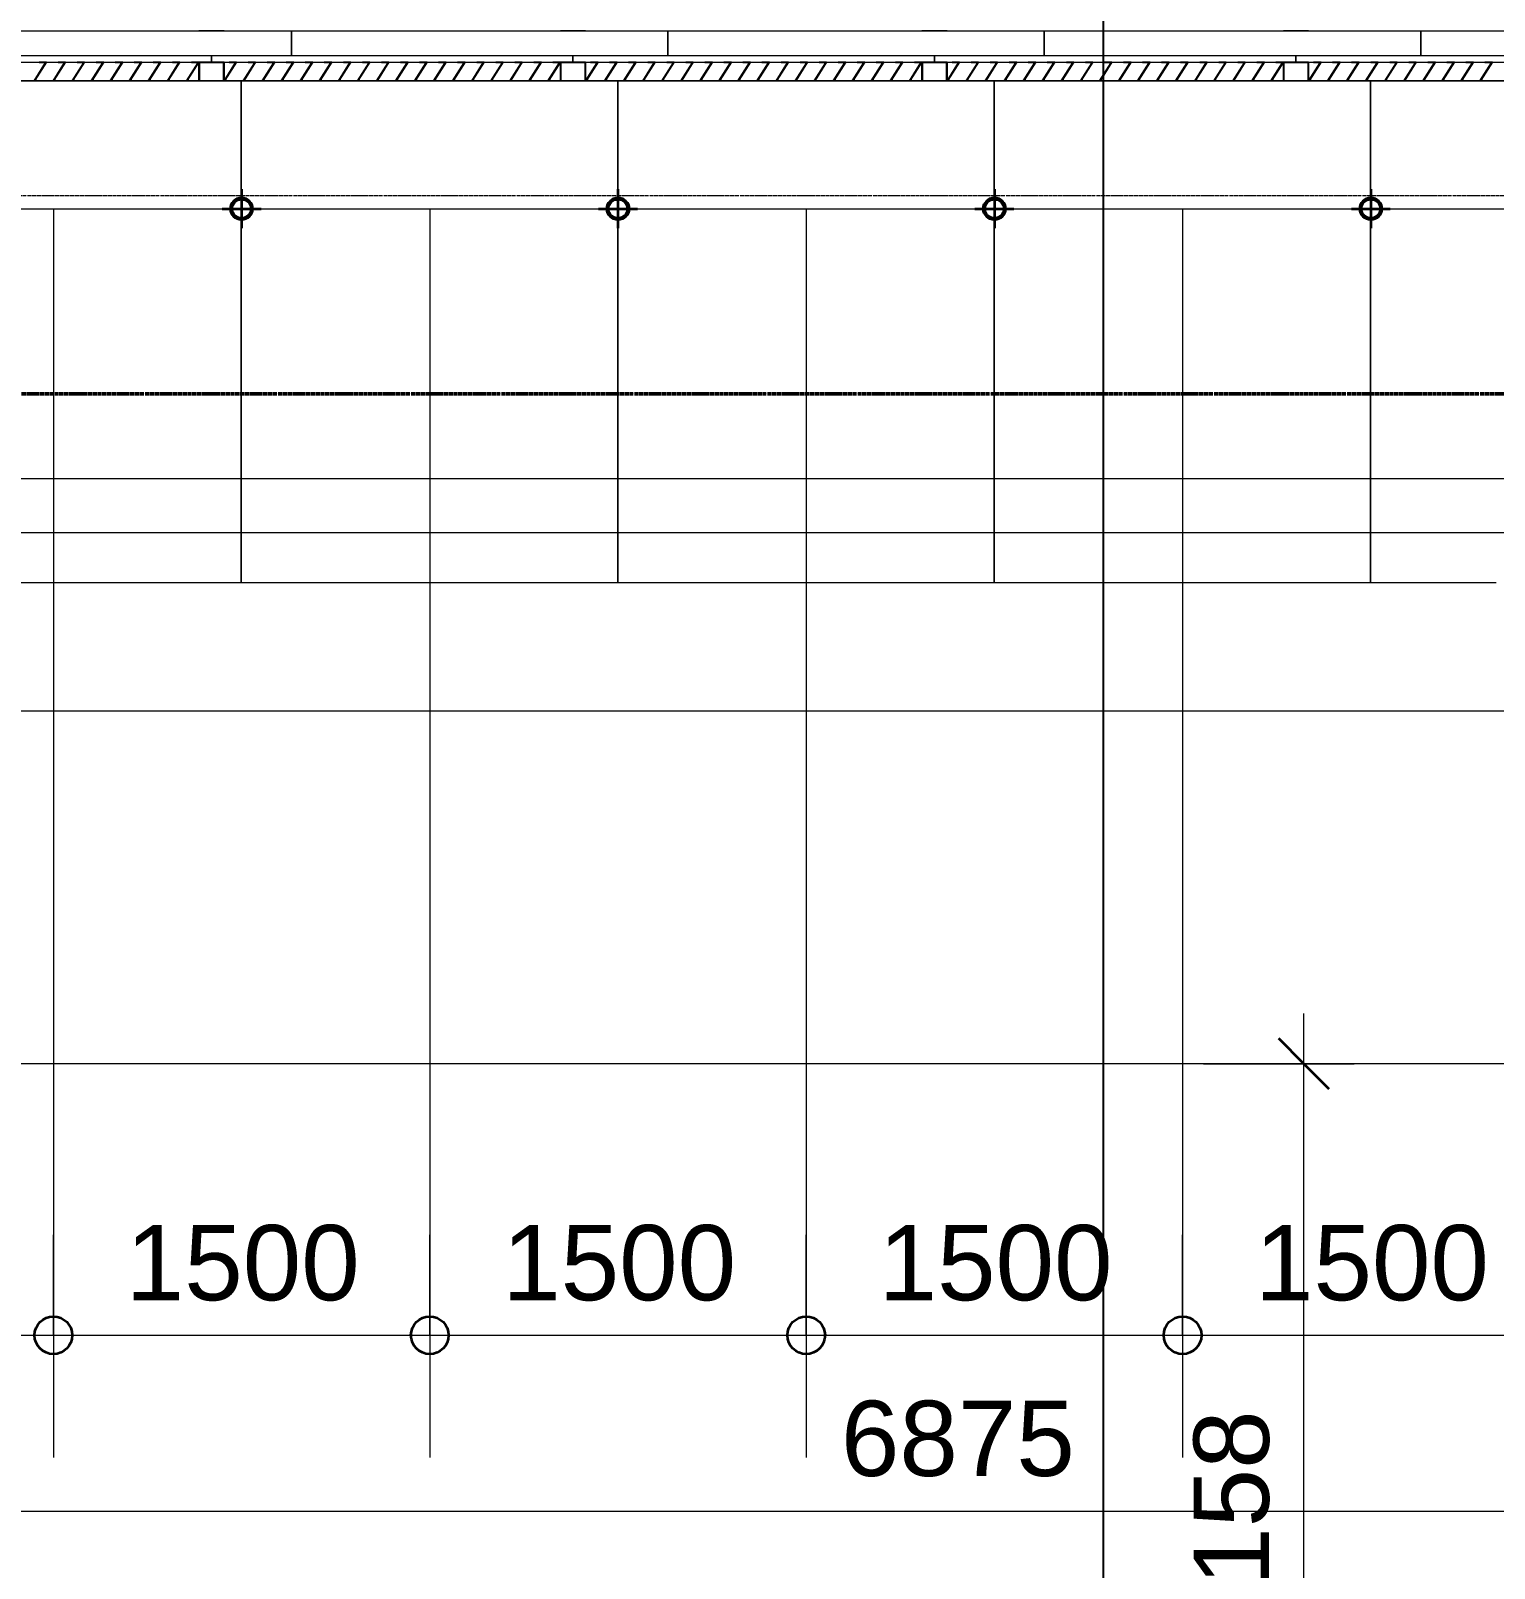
# Model space of a CAD drawing. Header units: millimetres. Extents: x -915437 to -840849, y -5243 to 29956.
# Drawn here: x -892522 to -886689, y 6727 to 12852 of the extents above; entities that cross this region are included whole.
import ezdxf

# ---------------------------------------------------------------- set-up
doc = ezdxf.new("R2010")
doc.units = ezdxf.units.MM
doc.linetypes.add('DPA_Grid _ Level 100', pattern=[10, 5.5, -1.6, 1.3, -1.6])
doc.linetypes.add('DPA_Hidden 50', pattern=[3, 2, -1])
for name, color, linetype, lineweight in [('A-ANNO-DIMS', 1, 'Continuous', 9), ('A-ANNO-DIMS-100', 1, 'Continuous', 9), ('A-DETL', 1, 'Continuous', 70), ('A-DETL-GENF', 2, 'Continuous', 35), ('A-GENM', 1, 'Continuous', 9), ('A-GLAZ-CURT', 2, 'Continuous', 9), ('A-ROOM-IDEN', 3, 'Continuous', 25), ('E-LITE-EQPM', 2, 'Continuous', 35), ('G-ANNO-SECL', 3, 'Continuous', 9), ('S-GRID', 251, 'Continuous', 9)]:
    doc.layers.add(name, color=color, linetype=linetype, lineweight=lineweight)
doc.styles.add('Arial_3', font='arial.ttf', dxfattribs={"height": 300})
doc.dimstyles.new('DPA-DIM-3_0_C-C', dxfattribs={"dimscale": 304.8, "dimtxt": 306.07782, "dimasz": 0.492126, "dimexe": 0.656168, "dimexo": 0.0625, "dimgap": 0.164042, "dimtad": 1, "dimdec": 0, "dimzin": 0, "dimdsep": 46, "dimtxsty": 'Arial_3', "dimblk1": 'DOTBLANK', "dimblk2": 'DOTBLANK', "dimsah": 1, "dimcen": 0.09, "dimdle": 0.656168, "dimadec": 8, "dimazin": 0, "dimtfac": 1, "dimtdec": 4, "dimtix": 1, "dimtmove": 0, "dimatfit": 3, "dimfxl": 1.312336, "dimfxlon": 1, "dimtvp": 1, "dimtolj": 1, "dimtzin": 0, "dimarcsym": 2})
doc.dimstyles.new('DPA-DIM-3_0_C-T', dxfattribs={"dimscale": 304.8, "dimtxt": 306.07782, "dimasz": 0.492126, "dimexe": 0.656168, "dimexo": 0.0625, "dimgap": 0.164042, "dimtad": 0, "dimjust": 2, "dimdec": 0, "dimzin": 0, "dimdsep": 46, "dimtxsty": 'Arial_3', "dimblk1": 'DOTBLANK', "dimblk2": 'OBLIQUE', "dimsah": 1, "dimcen": 0.09, "dimdle": 0.656168, "dimadec": 8, "dimazin": 0, "dimtfac": 1, "dimtdec": 4, "dimtix": 1, "dimtmove": 2, "dimatfit": 3, "dimfxl": 1.312336, "dimfxlon": 1, "dimtvp": 1, "dimtolj": 1, "dimtzin": 0, "dimarcsym": 2})

# ---------------------------------------------------------------- blocks, each defined once
blk = doc.blocks.new('DPA_CP_Entrance Louver Grill Vertical Z - Louver Grill Vertical Z-V6-4211-01 ENLARGED ENTRANCE 1 GROUND LEVEL - REFLECTED CEILING PLAN')
at = {"layer": 'A-GLAZ-CURT'}
for p, q in [((-670.3, 200), (-672.3, 200)), ((-672.3, 200), (-672.3, 127)), ((-672.3, 127), (-672.3, 200)), ((-672.3, 200), (-670.3, 200)), ((-670.3, 125), (-670.3, 200)), ((-670.3, 200), (-670.3, 125)), ((672.3, 200), (670.3, 200)), ((670.3, 200), (670.3, 125)), ((670.3, 125), (670.3, 200)), ((670.3, 200), (672.3, 200)), ((672.3, 127), (672.3, 200)), ((672.3, 200), (672.3, 127)), ((-672.3, 127), (-720.3, 127)), ((-720.3, 127), (-720.3, 125)), ((-720.3, 125), (-720.3, 127)), ((-720.3, 127), (-672.3, 127)), ((-720.3, 125), (-670.3, 125)), ((-670.3, 125), (-720.3, 125)), ((-720.3, 100), (-720.3, 125)), ((-720.3, 125), (-720.3, 100)), ((720.3, 125), (-720.3, 125)), ((720.3, 125), (-720.3, 125)), ((-720.3, 100), (-720.3, 125)), ((-720.3, 125), (-720.3, 100)), ((720.3, 125), (-720.3, 125)), ((720.3, 125), (-720.3, 125)), ((670.3, 125), (720.3, 125)), ((720.3, 125), (670.3, 125)), ((720.3, 127), (672.3, 127)), ((672.3, 127), (720.3, 127)), ((720.3, 125), (720.3, 127)), ((720.3, 127), (720.3, 125)), ((720.3, 100), (720.3, 125)), ((720.3, 125), (720.3, 100)), ((720.3, 100), (720.3, 125)), ((720.3, 125), (720.3, 100)), ((-720.3, 0), (-670.3, 0)), ((-670.3, 0), (-720.3, 0)), ((670.3, 0), (720.3, 0)), ((720.3, 0), (670.3, 0))]:
    blk.add_line(p, q, dxfattribs=at)
blk = doc.blocks.new('DPA_CP_Entrance Louver Grill Vertical Z - Louver Grill Vertical Z-V7-4211-01 ENLARGED ENTRANCE 1 GROUND LEVEL - REFLECTED CEILING PLAN')
at = {"layer": 'A-GLAZ-CURT'}
for p, q in [((-672.3, 127), (-672.3, 200)), ((-672.3, 200), (-670.3, 200)), ((-670.3, 200), (-670.3, 125)), ((672.3, 200), (670.3, 200)), ((670.3, 200), (670.3, 125)), ((670.3, 125), (670.3, 200)), ((670.3, 200), (672.3, 200)), ((672.3, 127), (672.3, 200)), ((672.3, 200), (672.3, 127)), ((-720.3, 125), (-720.3, 127)), ((-720.3, 127), (-672.3, 127)), ((-720.3, 125), (-670.3, 125)), ((-670.3, 125), (-720.3, 125)), ((-720.3, 100), (-720.3, 125)), ((-720.3, 125), (-720.3, 100)), ((720.3, 125), (-720.3, 125)), ((720.3, 125), (-720.3, 125)), ((-720.3, 100), (-720.3, 125)), ((-720.3, 125), (-720.3, 100)), ((720.3, 125), (-720.3, 125)), ((720.3, 125), (-720.3, 125)), ((670.3, 125), (720.3, 125)), ((720.3, 125), (670.3, 125)), ((720.3, 127), (672.3, 127)), ((672.3, 127), (720.3, 127)), ((720.3, 125), (720.3, 127)), ((720.3, 127), (720.3, 125)), ((720.3, 100), (720.3, 125)), ((720.3, 125), (720.3, 100)), ((720.3, 100), (720.3, 125)), ((720.3, 125), (720.3, 100)), ((-720.3, 0), (-670.3, 0)), ((-670.3, 0), (-720.3, 0)), ((670.3, 0), (720.3, 0)), ((720.3, 0), (670.3, 0))]:
    blk.add_line(p, q, dxfattribs=at)
blk = doc.blocks.new('GM_Louver Grill Vertical Z - Z Profile-V16-4211-01 ENLARGED ENTRANCE 1 GROUND LEVEL - REFLECTED CEILING PLAN')
at = {"layer": 'A-GENM'}
for p, q in [((46.4, 73), (0.1, 0)), ((0.1, 0), (46.4, 73)), ((3.7, 2), (50, 75)), ((50, 75), (3.7, 2)), ((50, 75), (40, 75)), ((40, 75), (40, 73)), ((40, 73), (40, 75)), ((40, 75), (50, 75)), ((40, 73), (46.4, 73)), ((46.4, 73), (40, 73)), ((0.1, 0), (30, 0)), ((30, 0), (0.1, 0)), ((30, 2), (3.7, 2)), ((3.7, 2), (30, 2)), ((30, 0), (30, 2)), ((30, 2), (30, 0))]:
    blk.add_line(p, q, dxfattribs=at)
blk = doc.blocks.new('GM_Louver Grill Vertical Z - Z Profile-V17-4211-01 ENLARGED ENTRANCE 1 GROUND LEVEL - REFLECTED CEILING PLAN')
at = {"layer": 'A-GENM'}
for p, q in [((46.4, 73), (0.1, 0)), ((0.1, 0), (46.4, 73)), ((3.7, 2), (50, 75)), ((50, 75), (3.7, 2)), ((50, 75), (40, 75)), ((40, 75), (40, 73)), ((40, 73), (40, 75)), ((40, 75), (50, 75)), ((40, 73), (46.4, 73)), ((46.4, 73), (40, 73)), ((30, 0), (0.1, 0)), ((0.9, 0), (30, 0)), ((30, 2), (3.7, 2)), ((3.7, 2), (30, 2)), ((30, 0), (30, 2)), ((30, 2), (30, 0))]:
    blk.add_line(p, q, dxfattribs=at)
blk = doc.blocks.new('GM_Louver Grill Vertical Z - Z Profile-V18-4211-01 ENLARGED ENTRANCE 1 GROUND LEVEL - REFLECTED CEILING PLAN')
at = {"layer": 'A-GENM'}
for p, q in [((0.1, 0), (46.4, 73)), ((46.2, 72.8), (0.1, 0)), ((3.7, 2), (50, 75)), ((50, 75), (3.7, 2)), ((50, 75), (40, 75)), ((40, 75), (40, 73)), ((40, 73), (40, 75)), ((40, 75), (50, 75)), ((40, 73), (46.2, 73)), ((46.4, 73), (40, 73)), ((0.1, 0), (30, 0)), ((30, 0), (0.1, 0)), ((30, 2), (3.7, 2)), ((3.7, 2), (30, 2)), ((30, 0), (30, 2)), ((30, 2), (30, 0))]:
    blk.add_line(p, q, dxfattribs=at)
blk = doc.blocks.new('GM_Louver Grill Vertical Z - Z Profile-V19-4211-01 ENLARGED ENTRANCE 1 GROUND LEVEL - REFLECTED CEILING PLAN')
at = {"layer": 'A-GENM'}
for p, q in [((46.4, 73), (0.1, 0)), ((0.1, 0), (46.4, 73)), ((50, 75), (3.7, 2)), ((3.7, 2), (49.4, 74)), ((49.4, 75), (40, 75)), ((40, 75), (40, 73)), ((40, 73), (40, 75)), ((40, 75), (50, 75)), ((40, 73), (46.4, 73)), ((46.4, 73), (40, 73)), ((0.1, 0), (30, 0)), ((30, 0), (0.1, 0)), ((30, 2), (3.7, 2)), ((3.7, 2), (30, 2)), ((30, 0), (30, 2)), ((30, 2), (30, 0))]:
    blk.add_line(p, q, dxfattribs=at)
blk = doc.blocks.new('System Panel - Facade_Solid Panel 100mm-18344664-4211-01 ENLARGED ENTRANCE 1 GROUND LEVEL - REFLECTED CEILING PLAN')
at = {"layer": 'A-GLAZ-CURT'}
for p, q in [((-750, -150), (-750, -50)), ((-750, -50), (750, -50)), ((750, -50), (750, -150)), ((750, -150), (-750, -150))]:
    blk.add_line(p, q, dxfattribs=at)
blk = doc.blocks.new('DPA_CP_Entrance Canopy Lower - Depth 4200-17954607-4211-01 ENLARGED ENTRANCE 1 GROUND LEVEL - REFLECTED CEILING PLAN')
at = {"layer": 'A-GLAZ-CURT'}
for p, q in [((-894682.4, 11201.9), (-894682.4, 12652)), ((-894682.4, 12652), (-894682.4, 11203.2)), ((-893182.4, 12652), (-894682.4, 12652)), ((-893182.4, 12652), (-894682.4, 12652)), ((-894682.4, 12652), (-894682.4, 11252)), ((-894682.4, 11252), (-894682.4, 12652)), ((-894682.4, 12652), (-894632.4, 12652)), ((-894632.4, 12652), (-894682.4, 12652)), ((-894682.4, 10907), (-894682.4, 12652)), ((-894682.4, 12652), (-894682.4, 10852)), ((-893182.4, 12652), (-894682.4, 12652)), ((-893182.4, 12652), (-894682.4, 12652)), ((-893232.4, 12652), (-893182.4, 12652)), ((-893182.4, 12652), (-893232.4, 12652)), ((-893182.4, 11203.2), (-893182.4, 12652)), ((-893182.4, 12652), (-893182.4, 11201.9)), ((-893182.4, 12652), (-893182.4, 11252)), ((-893182.4, 11252), (-893182.4, 12652)), ((-893182.4, 10852), (-893182.4, 12652)), ((-893182.4, 12652), (-893182.4, 10907)), ((-894682.4, 11227), (-894682.4, 11252)), ((-894682.4, 11252), (-894682.4, 11232)), ((-894682.4, 11232), (-894682.4, 10987)), ((-894682.4, 10992), (-894682.4, 11227)), ((-893182.4, 11232), (-893182.4, 11252)), ((-893182.4, 11252), (-893182.4, 11227)), ((-893182.4, 10987), (-893182.4, 11232)), ((-893182.4, 11227), (-893182.4, 10992)), ((-894682.4, 11203.2), (-894682.4, 11201.9)), ((-893182.4, 11201.9), (-893182.4, 11203.2)), ((-894682.4, 10902), (-894682.4, 10992)), ((-894682.4, 10987), (-894682.4, 10907)), ((-893182.4, 10992), (-893182.4, 10902)), ((-893182.4, 10907), (-893182.4, 10987)), ((-894682.4, 10907), (-894682.4, 10937)), ((-894682.4, 10937), (-894682.4, 10907)), ((-894682.4, 10932), (-894682.4, 10902)), ((-894682.4, 10652), (-894682.4, 10932)), ((-893182.4, 10907), (-893182.4, 10937)), ((-893182.4, 10937), (-893182.4, 10907)), ((-893182.4, 10932), (-893182.4, 10652)), ((-893182.4, 10902), (-893182.4, 10932)), ((-894682.4, 10852), (-894682.4, 10902)), ((-894682.4, 10902), (-894682.4, 10652)), ((-893182.4, 10852), (-894682.4, 10852)), ((-893182.4, 10852), (-894682.4, 10852)), ((-893182.4, 10652), (-893182.4, 10902)), ((-893182.4, 10902), (-893182.4, 10852)), ((-893182.4, 10652), (-894682.4, 10652)), ((-893182.4, 10652), (-894682.4, 10652))]:
    blk.add_line(p, q, dxfattribs=at)
blk = doc.blocks.new('DPA_CP_Entrance Canopy Lower - Depth 4200-V79-4211-01 ENLARGED ENTRANCE 1 GROUND LEVEL - REFLECTED CEILING PLAN')
at = {"layer": 'A-GLAZ-CURT'}
for p, q in [((-890182.4, 11201.9), (-890182.4, 12652)), ((-890182.4, 12652), (-890182.4, 11203.2)), ((-888682.7, 12652), (-890182.4, 12652)), ((-888682.7, 12652), (-890182.4, 12652)), ((-890182.4, 12652), (-890182.4, 11252)), ((-890182.4, 11252), (-890182.4, 12652)), ((-890182.4, 12652), (-890132.4, 12652)), ((-890132.4, 12652), (-890182.4, 12652)), ((-890182.4, 10907), (-890182.4, 12652)), ((-890182.4, 12652), (-890182.4, 10852)), ((-888682.7, 12652), (-890182.4, 12652)), ((-888682.4, 12652), (-890182.4, 12652)), ((-888732.4, 12652), (-888682.7, 12652)), ((-888682.7, 12652), (-888732.4, 12652)), ((-888682.4, 11203.2), (-888682.4, 12652)), ((-888682.4, 12652), (-888682.4, 11201.9)), ((-888682.4, 12652), (-888682.4, 11252)), ((-888682.4, 11252), (-888682.4, 12652)), ((-888682.4, 10852), (-888682.4, 12652)), ((-888682.4, 12652), (-888682.4, 10907)), ((-890182.4, 11227), (-890182.4, 11252)), ((-890182.4, 11252), (-890182.4, 11232)), ((-890182.4, 11232), (-890182.4, 10987)), ((-890182.4, 10992), (-890182.4, 11227)), ((-888682.4, 11232), (-888682.4, 11252)), ((-888682.4, 11252), (-888682.4, 11227)), ((-888682.4, 10987), (-888682.4, 11232)), ((-888682.4, 11227), (-888682.4, 10992)), ((-890182.4, 11203.2), (-890182.4, 11201.9)), ((-888682.4, 11201.9), (-888682.4, 11203.2)), ((-890182.4, 10902), (-890182.4, 10992)), ((-890182.4, 10987), (-890182.4, 10907)), ((-888682.4, 10992), (-888682.4, 10902)), ((-888682.4, 10907), (-888682.4, 10987)), ((-890182.4, 10907), (-890182.4, 10937)), ((-890182.4, 10937), (-890182.4, 10907)), ((-890182.4, 10932), (-890182.4, 10902)), ((-890182.4, 10652), (-890182.4, 10932)), ((-888682.4, 10907), (-888682.4, 10937)), ((-888682.4, 10937), (-888682.4, 10907)), ((-888682.4, 10932), (-888682.4, 10652)), ((-888682.4, 10902), (-888682.4, 10932)), ((-890182.4, 10852), (-890182.4, 10902)), ((-890182.4, 10902), (-890182.4, 10652)), ((-888682.4, 10852), (-890182.4, 10852)), ((-888682.4, 10852), (-890182.4, 10852)), ((-888682.4, 10652), (-888682.4, 10902)), ((-888682.4, 10902), (-888682.4, 10852)), ((-888682.4, 10652), (-890182.4, 10652)), ((-888682.4, 10652), (-890182.4, 10652))]:
    blk.add_line(p, q, dxfattribs=at)
blk = doc.blocks.new('DPA_CP_Entrance Canopy Lower - Depth 4200-18133695-4211-01 ENLARGED ENTRANCE 1 GROUND LEVEL - REFLECTED CEILING PLAN')
at = {"layer": 'A-GLAZ-CURT'}
for p, q in [((-887182.4, 11201.9), (-887182.4, 12652)), ((-887182.4, 12652), (-887182.4, 11203.2)), ((-886682.4, 12652), (-887182.4, 12652)), ((-886682.4, 12652), (-887182.4, 12652)), ((-887182.4, 12652), (-887182.4, 11252)), ((-887182.4, 11252), (-887182.4, 12652)), ((-887182.4, 12652), (-887132.4, 12652)), ((-887132.4, 12652), (-887182.4, 12652)), ((-887182.4, 10907), (-887182.4, 12652)), ((-887182.4, 12652), (-887182.4, 10852)), ((-886682.4, 12652), (-887182.4, 12652)), ((-886007.4, 12652), (-887182.4, 12652)), ((-886007.4, 10852), (-886007.4, 12652)), ((-887182.4, 11227), (-887182.4, 11252)), ((-887182.4, 11252), (-887182.4, 11232)), ((-887182.4, 11232), (-887182.4, 10987)), ((-887182.4, 10992), (-887182.4, 11227)), ((-887182.4, 11203.2), (-887182.4, 11201.9)), ((-887182.4, 10902), (-887182.4, 10992)), ((-887182.4, 10987), (-887182.4, 10907)), ((-887182.4, 10907), (-887182.4, 10937)), ((-887182.4, 10937), (-887182.4, 10907)), ((-887182.4, 10932), (-887182.4, 10902)), ((-887182.4, 10652), (-887182.4, 10932)), ((-887182.4, 10852), (-887182.4, 10902)), ((-887182.4, 10902), (-887182.4, 10652)), ((-886007.4, 10852), (-887182.4, 10852)), ((-886682.4, 10852), (-887182.4, 10852)), ((-886682.4, 10652), (-887182.4, 10652)), ((-886682.4, 10652), (-887182.4, 10652))]:
    blk.add_line(p, q, dxfattribs=at)
blk = doc.blocks.new('D1 - D1-12676964-4211-01 ENLARGED ENTRANCE 1 GROUND LEVEL - REFLECTED CEILING PLAN')
at = {"layer": 'A-DETL-GENF', "lineweight": 25}
for radius in [45, 40]:
    blk.add_circle((0, 0), radius, dxfattribs=at)
at = {"layer": 'E-LITE-EQPM'}
for p, q in [((0, 77.5), (0, -77.5)), ((-77.5, 0), (77.5, 0))]:
    blk.add_line(p, q, dxfattribs=at)
blk.add_circle((0, 0), 38, dxfattribs=at)
blk = doc.blocks.new('DIMBLOCK82-4211-01 ENLARGED ENTRANCE 1 GROUND LEVEL - REFLECTED CEILING PLAN')
at = {"layer": 'A-ANNO-DIMS-100'}
for p, q in [((-887448.1, 3579), (-887448.1, 8937)), ((-887848.1, 8737), (-887248.1, 8737)), ((-887448.1, 8737), (-887848.1, 8737)), ((-887848.1, 3579), (-887248.1, 3579)), ((-887448.1, 3579), (-887848.1, 3579))]:
    blk.add_line(p, q, dxfattribs=at)
at = {"layer": 'A-ANNO-DIMS-100', "lineweight": 35}
for q in [(-887548.1, 8837), (-887348.1, 8637)]:
    blk.add_line((-887448.1, 8737), q, dxfattribs=at)
at = {"layer": 'A-ANNO-DIMS-100', "color": 0, "insert": (-887887.6, 6423.8), "char_height": 300, "width": 1107.531, "attachment_point": 1, "rotation": 90, "line_spacing_factor": 0.941778, "style": 'Arial_3'}
blk.add_mtext('5158', dxfattribs=at)
blk = doc.blocks.new('_DotBlank')
at = {"color": 0, "linetype": 'ByBlock', "lineweight": -2}
blk.add_line((-0.5, 0), (-1, 0), dxfattribs=at)
blk.add_circle((0, 0), 0.5, dxfattribs=at)
blk = doc.blocks.new('_Oblique')
at = {"color": 0, "linetype": 'ByBlock', "lineweight": -2}
blk.add_line((-0.5, -0.5), (0.5, 0.5), dxfattribs=at)
blk = doc.blocks.new('DIMBLOCK84-4211-01 ENLARGED ENTRANCE 1 GROUND LEVEL - REFLECTED CEILING PLAN')
at = {"layer": 'A-ANNO-DIMS-100'}
for p, q in [((-892882.4, 7355), (-892882.4, 6755)), ((-892882.4, 6955), (-892882.4, 7355)), ((-886007.4, 7355), (-886007.4, 6755)), ((-886007.4, 6955), (-886007.4, 7355)), ((-892882.4, 6955), (-885807.4, 6955))]:
    blk.add_line(p, q, dxfattribs=at)
at = {"layer": 'A-ANNO-DIMS-100', "lineweight": 35}
for q in [(-885907.4, 7055), (-886107.4, 6855)]:
    blk.add_line((-886007.4, 6955), q, dxfattribs=at)
at = {"layer": 'A-ANNO-DIMS-100', "color": 0, "insert": (-889293, 7394.5), "char_height": 300, "width": 1107.531, "attachment_point": 1, "line_spacing_factor": 0.941778, "style": 'Arial_3'}
blk.add_mtext('6875', dxfattribs=at)
blk = doc.blocks.new('DIMBLOCK89-4211-01 ENLARGED ENTRANCE 1 GROUND LEVEL - REFLECTED CEILING PLAN')
at = {"layer": 'A-ANNO-DIMS-100'}
for p, q in [((-893931.4, 8055), (-893931.4, 7455)), ((-893931.4, 7655), (-893931.4, 8055)), ((-892431.4, 8055), (-892431.4, 7455)), ((-892431.4, 7655), (-892431.4, 8055)), ((-894131.4, 7655), (-892431.4, 7655))]:
    blk.add_line(p, q, dxfattribs=at)
at = {"layer": 'A-ANNO-DIMS-100', "lineweight": 35}
for centre in [(-893931.4, 7655), (-892431.4, 7655)]:
    blk.add_circle(centre, 75, dxfattribs=at)
at = {"layer": 'A-ANNO-DIMS-100', "color": 0, "insert": (-893642.8, 8094.5), "char_height": 300, "width": 1107.531, "attachment_point": 1, "line_spacing_factor": 0.941778, "style": 'Arial_3'}
blk.add_mtext('1500', dxfattribs=at)
blk = doc.blocks.new('DIMBLOCK90-4211-01 ENLARGED ENTRANCE 1 GROUND LEVEL - REFLECTED CEILING PLAN')
at = {"layer": 'A-ANNO-DIMS-100'}
for p, q in [((-892431.4, 8055), (-892431.4, 7455)), ((-892431.4, 7655), (-892431.4, 8055)), ((-890931.4, 8055), (-890931.4, 7455)), ((-890931.4, 7655), (-890931.4, 8055)), ((-892431.4, 7655), (-890931.4, 7655))]:
    blk.add_line(p, q, dxfattribs=at)
at = {"layer": 'A-ANNO-DIMS-100', "lineweight": 35}
for centre in [(-892431.4, 7655), (-890931.4, 7655)]:
    blk.add_circle(centre, 75, dxfattribs=at)
at = {"layer": 'A-ANNO-DIMS-100', "color": 0, "insert": (-892142.8, 8094.5), "char_height": 300, "width": 1107.531, "attachment_point": 1, "line_spacing_factor": 0.941778, "style": 'Arial_3'}
blk.add_mtext('1500', dxfattribs=at)
blk = doc.blocks.new('DIMBLOCK91-4211-01 ENLARGED ENTRANCE 1 GROUND LEVEL - REFLECTED CEILING PLAN')
at = {"layer": 'A-ANNO-DIMS-100'}
for p, q in [((-890931.4, 8055), (-890931.4, 7455)), ((-890931.4, 7655), (-890931.4, 8055)), ((-889431.4, 8055), (-889431.4, 7455)), ((-889431.4, 7655), (-889431.4, 8055)), ((-890931.4, 7655), (-889431.4, 7655))]:
    blk.add_line(p, q, dxfattribs=at)
at = {"layer": 'A-ANNO-DIMS-100', "lineweight": 35}
for centre in [(-890931.4, 7655), (-889431.4, 7655)]:
    blk.add_circle(centre, 75, dxfattribs=at)
at = {"layer": 'A-ANNO-DIMS-100', "color": 0, "insert": (-890642.8, 8094.5), "char_height": 300, "width": 1107.531, "attachment_point": 1, "line_spacing_factor": 0.941778, "style": 'Arial_3'}
blk.add_mtext('1500', dxfattribs=at)
blk = doc.blocks.new('DIMBLOCK92-4211-01 ENLARGED ENTRANCE 1 GROUND LEVEL - REFLECTED CEILING PLAN')
at = {"layer": 'A-ANNO-DIMS-100'}
for p, q in [((-889431.4, 8055), (-889431.4, 7455)), ((-889431.4, 7655), (-889431.4, 8055)), ((-887931.4, 8055), (-887931.4, 7455)), ((-887931.4, 7655), (-887931.4, 8055)), ((-889431.4, 7655), (-887931.4, 7655))]:
    blk.add_line(p, q, dxfattribs=at)
at = {"layer": 'A-ANNO-DIMS-100', "lineweight": 35}
for centre in [(-889431.4, 7655), (-887931.4, 7655)]:
    blk.add_circle(centre, 75, dxfattribs=at)
at = {"layer": 'A-ANNO-DIMS-100', "color": 0, "insert": (-889142.8, 8094.5), "char_height": 300, "width": 1107.531, "attachment_point": 1, "line_spacing_factor": 0.941778, "style": 'Arial_3'}
blk.add_mtext('1500', dxfattribs=at)
blk = doc.blocks.new('DIMBLOCK93-4211-01 ENLARGED ENTRANCE 1 GROUND LEVEL - REFLECTED CEILING PLAN')
at = {"layer": 'A-ANNO-DIMS-100'}
for p, q in [((-887931.4, 8055), (-887931.4, 7455)), ((-887931.4, 7655), (-887931.4, 8055)), ((-886431.4, 8055), (-886431.4, 7455)), ((-886431.4, 7655), (-886431.4, 8055)), ((-887931.4, 7655), (-886231.4, 7655))]:
    blk.add_line(p, q, dxfattribs=at)
at = {"layer": 'A-ANNO-DIMS-100', "lineweight": 35}
for centre in [(-887931.4, 7655), (-886431.4, 7655)]:
    blk.add_circle(centre, 75, dxfattribs=at)
at = {"layer": 'A-ANNO-DIMS-100', "color": 0, "insert": (-887642.8, 8094.5), "char_height": 300, "width": 1107.531, "attachment_point": 1, "line_spacing_factor": 0.941778, "style": 'Arial_3'}
blk.add_mtext('1500', dxfattribs=at)

msp = doc.modelspace()

# ---------------------------------------------------------------- linework, layer by layer
at = {"layer": 'A-DETL', "color": 8, "linetype": 'DPA_Hidden 50', "lineweight": 9}
for p, q in [((-886007.4, 12651.5), (-895925.4, 12651.5)), ((-884936.4, 12141.5), (-895925.4, 12141.5)), ((-892431.4, 12143), (-892431.4, 7168.5)), ((-890931.4, 12143), (-890931.4, 7168.5)), ((-889431.4, 12143), (-889431.4, 7168.5)), ((-887931.4, 12143), (-887931.4, 7168.5)), ((-884567.4, 11066.5), (-895925.4, 11066.5)), ((-885557.4, 10142), (-895925.4, 10142)), ((-886007.4, 8737), (-896207.4, 8737))]:
    msp.add_line(p, q, dxfattribs=at)
at = {"layer": 'A-ROOM-IDEN'}
msp.add_line((-888248.4, 14483.9), (-888248.4, 3212.8), dxfattribs=at)
at = {"layer": 'G-ANNO-SECL', "linetype": 'DPA_Grid _ Level 100', "lineweight": 50}
msp.add_line((-913626, 11405), (-853491.8, 11405), dxfattribs=at)
at = {"layer": 'S-GRID', "linetype": 'DPA_Grid _ Level 100'}
msp.add_line((-841739.4, 12194), (-911783.9, 12194), dxfattribs=at)

# ---------------------------------------------------------------- block references
at = {"layer": 'A-GENM', "rotation": 180}
for name, p in [('GM_Louver Grill Vertical Z - Z Profile-V16-4211-01 ENLARGED ENTRANCE 1 GROUND LEVEL - REFLECTED CEILING PLAN', (-892458.6, 12727)), ('GM_Louver Grill Vertical Z - Z Profile-V16-4211-01 ENLARGED ENTRANCE 1 GROUND LEVEL - REFLECTED CEILING PLAN', (-892382.7, 12727)), ('GM_Louver Grill Vertical Z - Z Profile-V16-4211-01 ENLARGED ENTRANCE 1 GROUND LEVEL - REFLECTED CEILING PLAN', (-892306.8, 12727)), ('GM_Louver Grill Vertical Z - Z Profile-V16-4211-01 ENLARGED ENTRANCE 1 GROUND LEVEL - REFLECTED CEILING PLAN', (-892230.8, 12727)), ('GM_Louver Grill Vertical Z - Z Profile-V16-4211-01 ENLARGED ENTRANCE 1 GROUND LEVEL - REFLECTED CEILING PLAN', (-892154.9, 12727)), ('GM_Louver Grill Vertical Z - Z Profile-V16-4211-01 ENLARGED ENTRANCE 1 GROUND LEVEL - REFLECTED CEILING PLAN', (-892079, 12727)), ('GM_Louver Grill Vertical Z - Z Profile-V16-4211-01 ENLARGED ENTRANCE 1 GROUND LEVEL - REFLECTED CEILING PLAN', (-892003.1, 12727)), ('GM_Louver Grill Vertical Z - Z Profile-V16-4211-01 ENLARGED ENTRANCE 1 GROUND LEVEL - REFLECTED CEILING PLAN', (-891927.2, 12727)), ('GM_Louver Grill Vertical Z - Z Profile-V17-4211-01 ENLARGED ENTRANCE 1 GROUND LEVEL - REFLECTED CEILING PLAN', (-891851.3, 12727)), ('GM_Louver Grill Vertical Z - Z Profile-V16-4211-01 ENLARGED ENTRANCE 1 GROUND LEVEL - REFLECTED CEILING PLAN', (-891701.3, 12727)), ('GM_Louver Grill Vertical Z - Z Profile-V16-4211-01 ENLARGED ENTRANCE 1 GROUND LEVEL - REFLECTED CEILING PLAN', (-891625.3, 12727)), ('GM_Louver Grill Vertical Z - Z Profile-V16-4211-01 ENLARGED ENTRANCE 1 GROUND LEVEL - REFLECTED CEILING PLAN', (-891549.4, 12727)), ('GM_Louver Grill Vertical Z - Z Profile-V16-4211-01 ENLARGED ENTRANCE 1 GROUND LEVEL - REFLECTED CEILING PLAN', (-891473.5, 12727)), ('GM_Louver Grill Vertical Z - Z Profile-V16-4211-01 ENLARGED ENTRANCE 1 GROUND LEVEL - REFLECTED CEILING PLAN', (-891397.6, 12727)), ('GM_Louver Grill Vertical Z - Z Profile-V16-4211-01 ENLARGED ENTRANCE 1 GROUND LEVEL - REFLECTED CEILING PLAN', (-891321.7, 12727)), ('GM_Louver Grill Vertical Z - Z Profile-V16-4211-01 ENLARGED ENTRANCE 1 GROUND LEVEL - REFLECTED CEILING PLAN', (-891245.8, 12727)), ('GM_Louver Grill Vertical Z - Z Profile-V16-4211-01 ENLARGED ENTRANCE 1 GROUND LEVEL - REFLECTED CEILING PLAN', (-891169.9, 12727)), ('GM_Louver Grill Vertical Z - Z Profile-V16-4211-01 ENLARGED ENTRANCE 1 GROUND LEVEL - REFLECTED CEILING PLAN', (-891093.9, 12727)), ('GM_Louver Grill Vertical Z - Z Profile-V16-4211-01 ENLARGED ENTRANCE 1 GROUND LEVEL - REFLECTED CEILING PLAN', (-891018, 12727)), ('GM_Louver Grill Vertical Z - Z Profile-V16-4211-01 ENLARGED ENTRANCE 1 GROUND LEVEL - REFLECTED CEILING PLAN', (-890942.1, 12727)), ('GM_Louver Grill Vertical Z - Z Profile-V16-4211-01 ENLARGED ENTRANCE 1 GROUND LEVEL - REFLECTED CEILING PLAN', (-890866.2, 12727)), ('GM_Louver Grill Vertical Z - Z Profile-V16-4211-01 ENLARGED ENTRANCE 1 GROUND LEVEL - REFLECTED CEILING PLAN', (-890790.3, 12727)), ('GM_Louver Grill Vertical Z - Z Profile-V16-4211-01 ENLARGED ENTRANCE 1 GROUND LEVEL - REFLECTED CEILING PLAN', (-890714.4, 12727)), ('GM_Louver Grill Vertical Z - Z Profile-V16-4211-01 ENLARGED ENTRANCE 1 GROUND LEVEL - REFLECTED CEILING PLAN', (-890638.5, 12727)), ('GM_Louver Grill Vertical Z - Z Profile-V16-4211-01 ENLARGED ENTRANCE 1 GROUND LEVEL - REFLECTED CEILING PLAN', (-890562.5, 12727)), ('GM_Louver Grill Vertical Z - Z Profile-V16-4211-01 ENLARGED ENTRANCE 1 GROUND LEVEL - REFLECTED CEILING PLAN', (-890486.6, 12727)), ('GM_Louver Grill Vertical Z - Z Profile-V16-4211-01 ENLARGED ENTRANCE 1 GROUND LEVEL - REFLECTED CEILING PLAN', (-890410.7, 12727)), ('GM_Louver Grill Vertical Z - Z Profile-V16-4211-01 ENLARGED ENTRANCE 1 GROUND LEVEL - REFLECTED CEILING PLAN', (-890260.7, 12727)), ('GM_Louver Grill Vertical Z - Z Profile-V16-4211-01 ENLARGED ENTRANCE 1 GROUND LEVEL - REFLECTED CEILING PLAN', (-890184.8, 12727)), ('GM_Louver Grill Vertical Z - Z Profile-V16-4211-01 ENLARGED ENTRANCE 1 GROUND LEVEL - REFLECTED CEILING PLAN', (-890108.9, 12727)), ('GM_Louver Grill Vertical Z - Z Profile-V16-4211-01 ENLARGED ENTRANCE 1 GROUND LEVEL - REFLECTED CEILING PLAN', (-890033, 12727)), ('GM_Louver Grill Vertical Z - Z Profile-V18-4211-01 ENLARGED ENTRANCE 1 GROUND LEVEL - REFLECTED CEILING PLAN', (-889957, 12727)), ('GM_Louver Grill Vertical Z - Z Profile-V16-4211-01 ENLARGED ENTRANCE 1 GROUND LEVEL - REFLECTED CEILING PLAN', (-889881.1, 12727)), ('GM_Louver Grill Vertical Z - Z Profile-V16-4211-01 ENLARGED ENTRANCE 1 GROUND LEVEL - REFLECTED CEILING PLAN', (-889805.2, 12727)), ('GM_Louver Grill Vertical Z - Z Profile-V16-4211-01 ENLARGED ENTRANCE 1 GROUND LEVEL - REFLECTED CEILING PLAN', (-889729.3, 12727)), ('GM_Louver Grill Vertical Z - Z Profile-V16-4211-01 ENLARGED ENTRANCE 1 GROUND LEVEL - REFLECTED CEILING PLAN', (-889653.4, 12727)), ('GM_Louver Grill Vertical Z - Z Profile-V16-4211-01 ENLARGED ENTRANCE 1 GROUND LEVEL - REFLECTED CEILING PLAN', (-889577.5, 12727)), ('GM_Louver Grill Vertical Z - Z Profile-V16-4211-01 ENLARGED ENTRANCE 1 GROUND LEVEL - REFLECTED CEILING PLAN', (-889501.6, 12727)), ('GM_Louver Grill Vertical Z - Z Profile-V19-4211-01 ENLARGED ENTRANCE 1 GROUND LEVEL - REFLECTED CEILING PLAN', (-889425.6, 12727)), ('GM_Louver Grill Vertical Z - Z Profile-V16-4211-01 ENLARGED ENTRANCE 1 GROUND LEVEL - REFLECTED CEILING PLAN', (-889349.7, 12727)), ('GM_Louver Grill Vertical Z - Z Profile-V16-4211-01 ENLARGED ENTRANCE 1 GROUND LEVEL - REFLECTED CEILING PLAN', (-889273.8, 12727)), ('GM_Louver Grill Vertical Z - Z Profile-V16-4211-01 ENLARGED ENTRANCE 1 GROUND LEVEL - REFLECTED CEILING PLAN', (-889197.9, 12727)), ('GM_Louver Grill Vertical Z - Z Profile-V16-4211-01 ENLARGED ENTRANCE 1 GROUND LEVEL - REFLECTED CEILING PLAN', (-889122, 12727)), ('GM_Louver Grill Vertical Z - Z Profile-V16-4211-01 ENLARGED ENTRANCE 1 GROUND LEVEL - REFLECTED CEILING PLAN', (-889046.1, 12727)), ('GM_Louver Grill Vertical Z - Z Profile-V16-4211-01 ENLARGED ENTRANCE 1 GROUND LEVEL - REFLECTED CEILING PLAN', (-888970.2, 12727)), ('GM_Louver Grill Vertical Z - Z Profile-V16-4211-01 ENLARGED ENTRANCE 1 GROUND LEVEL - REFLECTED CEILING PLAN', (-888820.2, 12727)), ('GM_Louver Grill Vertical Z - Z Profile-V16-4211-01 ENLARGED ENTRANCE 1 GROUND LEVEL - REFLECTED CEILING PLAN', (-888744.2, 12727)), ('GM_Louver Grill Vertical Z - Z Profile-V16-4211-01 ENLARGED ENTRANCE 1 GROUND LEVEL - REFLECTED CEILING PLAN', (-888668.3, 12727)), ('GM_Louver Grill Vertical Z - Z Profile-V16-4211-01 ENLARGED ENTRANCE 1 GROUND LEVEL - REFLECTED CEILING PLAN', (-888592.4, 12727)), ('GM_Louver Grill Vertical Z - Z Profile-V16-4211-01 ENLARGED ENTRANCE 1 GROUND LEVEL - REFLECTED CEILING PLAN', (-888516.5, 12727)), ('GM_Louver Grill Vertical Z - Z Profile-V16-4211-01 ENLARGED ENTRANCE 1 GROUND LEVEL - REFLECTED CEILING PLAN', (-888440.6, 12727)), ('GM_Louver Grill Vertical Z - Z Profile-V16-4211-01 ENLARGED ENTRANCE 1 GROUND LEVEL - REFLECTED CEILING PLAN', (-888364.7, 12727)), ('GM_Louver Grill Vertical Z - Z Profile-V16-4211-01 ENLARGED ENTRANCE 1 GROUND LEVEL - REFLECTED CEILING PLAN', (-888288.7, 12727)), ('GM_Louver Grill Vertical Z - Z Profile-V16-4211-01 ENLARGED ENTRANCE 1 GROUND LEVEL - REFLECTED CEILING PLAN', (-888212.8, 12727)), ('GM_Louver Grill Vertical Z - Z Profile-V16-4211-01 ENLARGED ENTRANCE 1 GROUND LEVEL - REFLECTED CEILING PLAN', (-888136.9, 12727)), ('GM_Louver Grill Vertical Z - Z Profile-V16-4211-01 ENLARGED ENTRANCE 1 GROUND LEVEL - REFLECTED CEILING PLAN', (-888061, 12727)), ('GM_Louver Grill Vertical Z - Z Profile-V16-4211-01 ENLARGED ENTRANCE 1 GROUND LEVEL - REFLECTED CEILING PLAN', (-887985.1, 12727)), ('GM_Louver Grill Vertical Z - Z Profile-V16-4211-01 ENLARGED ENTRANCE 1 GROUND LEVEL - REFLECTED CEILING PLAN', (-887909.2, 12727)), ('GM_Louver Grill Vertical Z - Z Profile-V16-4211-01 ENLARGED ENTRANCE 1 GROUND LEVEL - REFLECTED CEILING PLAN', (-887833.3, 12727)), ('GM_Louver Grill Vertical Z - Z Profile-V16-4211-01 ENLARGED ENTRANCE 1 GROUND LEVEL - REFLECTED CEILING PLAN', (-887757.3, 12727)), ('GM_Louver Grill Vertical Z - Z Profile-V16-4211-01 ENLARGED ENTRANCE 1 GROUND LEVEL - REFLECTED CEILING PLAN', (-887681.4, 12727)), ('GM_Louver Grill Vertical Z - Z Profile-V16-4211-01 ENLARGED ENTRANCE 1 GROUND LEVEL - REFLECTED CEILING PLAN', (-887605.5, 12727)), ('GM_Louver Grill Vertical Z - Z Profile-V16-4211-01 ENLARGED ENTRANCE 1 GROUND LEVEL - REFLECTED CEILING PLAN', (-887529.6, 12727)), ('GM_Louver Grill Vertical Z - Z Profile-V16-4211-01 ENLARGED ENTRANCE 1 GROUND LEVEL - REFLECTED CEILING PLAN', (-887379.6, 12727)), ('GM_Louver Grill Vertical Z - Z Profile-V16-4211-01 ENLARGED ENTRANCE 1 GROUND LEVEL - REFLECTED CEILING PLAN', (-887303.7, 12727)), ('GM_Louver Grill Vertical Z - Z Profile-V16-4211-01 ENLARGED ENTRANCE 1 GROUND LEVEL - REFLECTED CEILING PLAN', (-887227.8, 12727)), ('GM_Louver Grill Vertical Z - Z Profile-V16-4211-01 ENLARGED ENTRANCE 1 GROUND LEVEL - REFLECTED CEILING PLAN', (-887151.9, 12727)), ('GM_Louver Grill Vertical Z - Z Profile-V16-4211-01 ENLARGED ENTRANCE 1 GROUND LEVEL - REFLECTED CEILING PLAN', (-887075.9, 12727)), ('GM_Louver Grill Vertical Z - Z Profile-V16-4211-01 ENLARGED ENTRANCE 1 GROUND LEVEL - REFLECTED CEILING PLAN', (-887000, 12727)), ('GM_Louver Grill Vertical Z - Z Profile-V16-4211-01 ENLARGED ENTRANCE 1 GROUND LEVEL - REFLECTED CEILING PLAN', (-886924.1, 12727)), ('GM_Louver Grill Vertical Z - Z Profile-V16-4211-01 ENLARGED ENTRANCE 1 GROUND LEVEL - REFLECTED CEILING PLAN', (-886848.2, 12727)), ('GM_Louver Grill Vertical Z - Z Profile-V16-4211-01 ENLARGED ENTRANCE 1 GROUND LEVEL - REFLECTED CEILING PLAN', (-886772.3, 12727)), ('GM_Louver Grill Vertical Z - Z Profile-V16-4211-01 ENLARGED ENTRANCE 1 GROUND LEVEL - REFLECTED CEILING PLAN', (-886696.4, 12727))]:
    msp.add_blockref(name, p, dxfattribs=at)
at = {"layer": 'A-GLAZ-CURT', "rotation": 180}
for name, p in [('DPA_CP_Entrance Louver Grill Vertical Z - Louver Grill Vertical Z-V6-4211-01 ENLARGED ENTRANCE 1 GROUND LEVEL - REFLECTED CEILING PLAN', (-892521.5, 12852)), ('DPA_CP_Entrance Louver Grill Vertical Z - Louver Grill Vertical Z-V6-4211-01 ENLARGED ENTRANCE 1 GROUND LEVEL - REFLECTED CEILING PLAN', (-891081, 12852)), ('DPA_CP_Entrance Louver Grill Vertical Z - Louver Grill Vertical Z-V6-4211-01 ENLARGED ENTRANCE 1 GROUND LEVEL - REFLECTED CEILING PLAN', (-889640.4, 12852)), ('DPA_CP_Entrance Louver Grill Vertical Z - Louver Grill Vertical Z-V6-4211-01 ENLARGED ENTRANCE 1 GROUND LEVEL - REFLECTED CEILING PLAN', (-888199.9, 12852)), ('DPA_CP_Entrance Louver Grill Vertical Z - Louver Grill Vertical Z-V7-4211-01 ENLARGED ENTRANCE 1 GROUND LEVEL - REFLECTED CEILING PLAN', (-886759.3, 12852))]:
    msp.add_blockref(name, p, dxfattribs=at)
at = {"layer": 'A-GLAZ-CURT'}
for name, p in [('System Panel - Facade_Solid Panel 100mm-18344664-4211-01 ENLARGED ENTRANCE 1 GROUND LEVEL - REFLECTED CEILING PLAN', (-892232.4, 12902)), ('System Panel - Facade_Solid Panel 100mm-18344664-4211-01 ENLARGED ENTRANCE 1 GROUND LEVEL - REFLECTED CEILING PLAN', (-890732.4, 12902)), ('System Panel - Facade_Solid Panel 100mm-18344664-4211-01 ENLARGED ENTRANCE 1 GROUND LEVEL - REFLECTED CEILING PLAN', (-889232.4, 12902)), ('System Panel - Facade_Solid Panel 100mm-18344664-4211-01 ENLARGED ENTRANCE 1 GROUND LEVEL - REFLECTED CEILING PLAN', (-887732.4, 12902)), ('System Panel - Facade_Solid Panel 100mm-18344664-4211-01 ENLARGED ENTRANCE 1 GROUND LEVEL - REFLECTED CEILING PLAN', (-886232.4, 12902)), ('DPA_CP_Entrance Canopy Lower - Depth 4200-17954607-4211-01 ENLARGED ENTRANCE 1 GROUND LEVEL - REFLECTED CEILING PLAN', (1500, 0)), ('DPA_CP_Entrance Canopy Lower - Depth 4200-17954607-4211-01 ENLARGED ENTRANCE 1 GROUND LEVEL - REFLECTED CEILING PLAN', (3000, 0)), ('DPA_CP_Entrance Canopy Lower - Depth 4200-V79-4211-01 ENLARGED ENTRANCE 1 GROUND LEVEL - REFLECTED CEILING PLAN', (0, 0)), ('DPA_CP_Entrance Canopy Lower - Depth 4200-17954607-4211-01 ENLARGED ENTRANCE 1 GROUND LEVEL - REFLECTED CEILING PLAN', (6000, 0)), ('DPA_CP_Entrance Canopy Lower - Depth 4200-18133695-4211-01 ENLARGED ENTRANCE 1 GROUND LEVEL - REFLECTED CEILING PLAN', (0, 0))]:
    msp.add_blockref(name, p, dxfattribs=at)
at = {"layer": 'E-LITE-EQPM'}
for p in [(-891681.4, 12143), (-890181.4, 12143), (-888681.4, 12143), (-887181.4, 12143)]:
    msp.add_blockref('D1 - D1-12676964-4211-01 ENLARGED ENTRANCE 1 GROUND LEVEL - REFLECTED CEILING PLAN', p, dxfattribs=at)

# ---------------------------------------------------------------- dimensions: what is measured, and where the dimension line sits
at = {"layer": 'A-ANNO-DIMS'}
dim = msp.add_linear_dim(base=(-887448.1, 8737), p1=(-887848.1, 3579), p2=(-887848.1, 8737), angle=90, dimstyle='DPA-DIM-3_0_C-T', override={"dimpost": '<>', "dimfxl": 5157.999996}, dxfattribs=at)
dim.commit()
dim.dimension.update_dxf_attribs({"geometry": 'DIMBLOCK82-4211-01 ENLARGED ENTRANCE 1 GROUND LEVEL - REFLECTED CEILING PLAN', "text_midpoint": (-887687.6, 6977.5), "dimtype": 160, "text_rotation": 90})
for base, p1, p2, picture, middle in [((-892431.4, 7655), (-893931.4, 8055), (-892431.4, 8055), 'DIMBLOCK89-4211-01 ENLARGED ENTRANCE 1 GROUND LEVEL - REFLECTED CEILING PLAN', (-893181.4, 7858.2)), ((-890931.4, 7655), (-892431.4, 8055), (-890931.4, 8055), 'DIMBLOCK90-4211-01 ENLARGED ENTRANCE 1 GROUND LEVEL - REFLECTED CEILING PLAN', (-891681.4, 7858.2)), ((-889431.4, 7655), (-890931.4, 8055), (-889431.4, 8055), 'DIMBLOCK91-4211-01 ENLARGED ENTRANCE 1 GROUND LEVEL - REFLECTED CEILING PLAN', (-890181.4, 7858.2)), ((-887931.4, 7655), (-889431.4, 8055), (-887931.4, 8055), 'DIMBLOCK92-4211-01 ENLARGED ENTRANCE 1 GROUND LEVEL - REFLECTED CEILING PLAN', (-888681.4, 7858.2)), ((-886431.4, 7655), (-887931.4, 8055), (-886431.4, 8055), 'DIMBLOCK93-4211-01 ENLARGED ENTRANCE 1 GROUND LEVEL - REFLECTED CEILING PLAN', (-887181.4, 7858.2))]:
    dim = msp.add_linear_dim(base=base, p1=p1, p2=p2, dimstyle='DPA-DIM-3_0_C-C', override={"dimpost": '<>', "dimfxl": 1500}, dxfattribs=at)
    dim.commit()
    dim.dimension.update_dxf_attribs({"geometry": picture, "text_midpoint": middle})
dim = msp.add_linear_dim(base=(-886007.4, 6955), p1=(-892882.4, 7355), p2=(-886007.4, 7355), dimstyle='DPA-DIM-3_0_C-T', override={"dimpost": '<>', "dimfxl": 6875}, dxfattribs=at)
dim.commit()
dim.dimension.update_dxf_attribs({"geometry": 'DIMBLOCK84-4211-01 ENLARGED ENTRANCE 1 GROUND LEVEL - REFLECTED CEILING PLAN', "text_midpoint": (-888739.2, 7194.5), "dimtype": 160})

doc.saveas('drawing.dxf')
